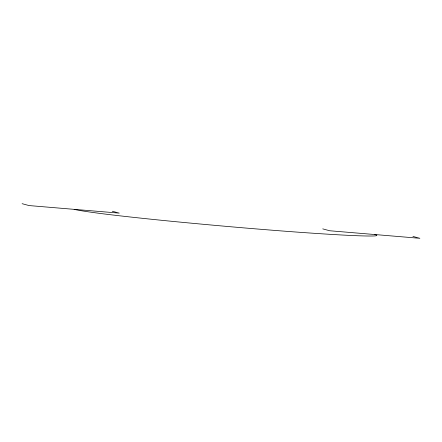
<?xml version="1.0" encoding="UTF-8"?>
<svg xmlns="http://www.w3.org/2000/svg" width="442" height="442" viewBox="0 0 442 442"><rect width="100%" height="100%" fill="white"/><g stroke="black" fill="none" stroke-linecap="round" stroke-linejoin="round"><path stroke-width="0.66" d="M412.933 236.431L419.9 238.315L329.71 230.757L322.743 228.873M112.29 211.243L119.257 213.127L29.067 205.569L22.1 203.685M374.805 234.536A265.012 5.553 5.7 0 1 373.219 235.984A400.364 8.387 5.7 0 1 301.052 232.393A265.012 5.553 5.7 0 1 247.708 228.21A169.214 3.542 5.7 0 1 183.314 222.42A80.24 1.68 5.7 0 1 97.572 213.099A169.214 3.542 5.7 0 1 74.162 209.348"/></g></svg>
